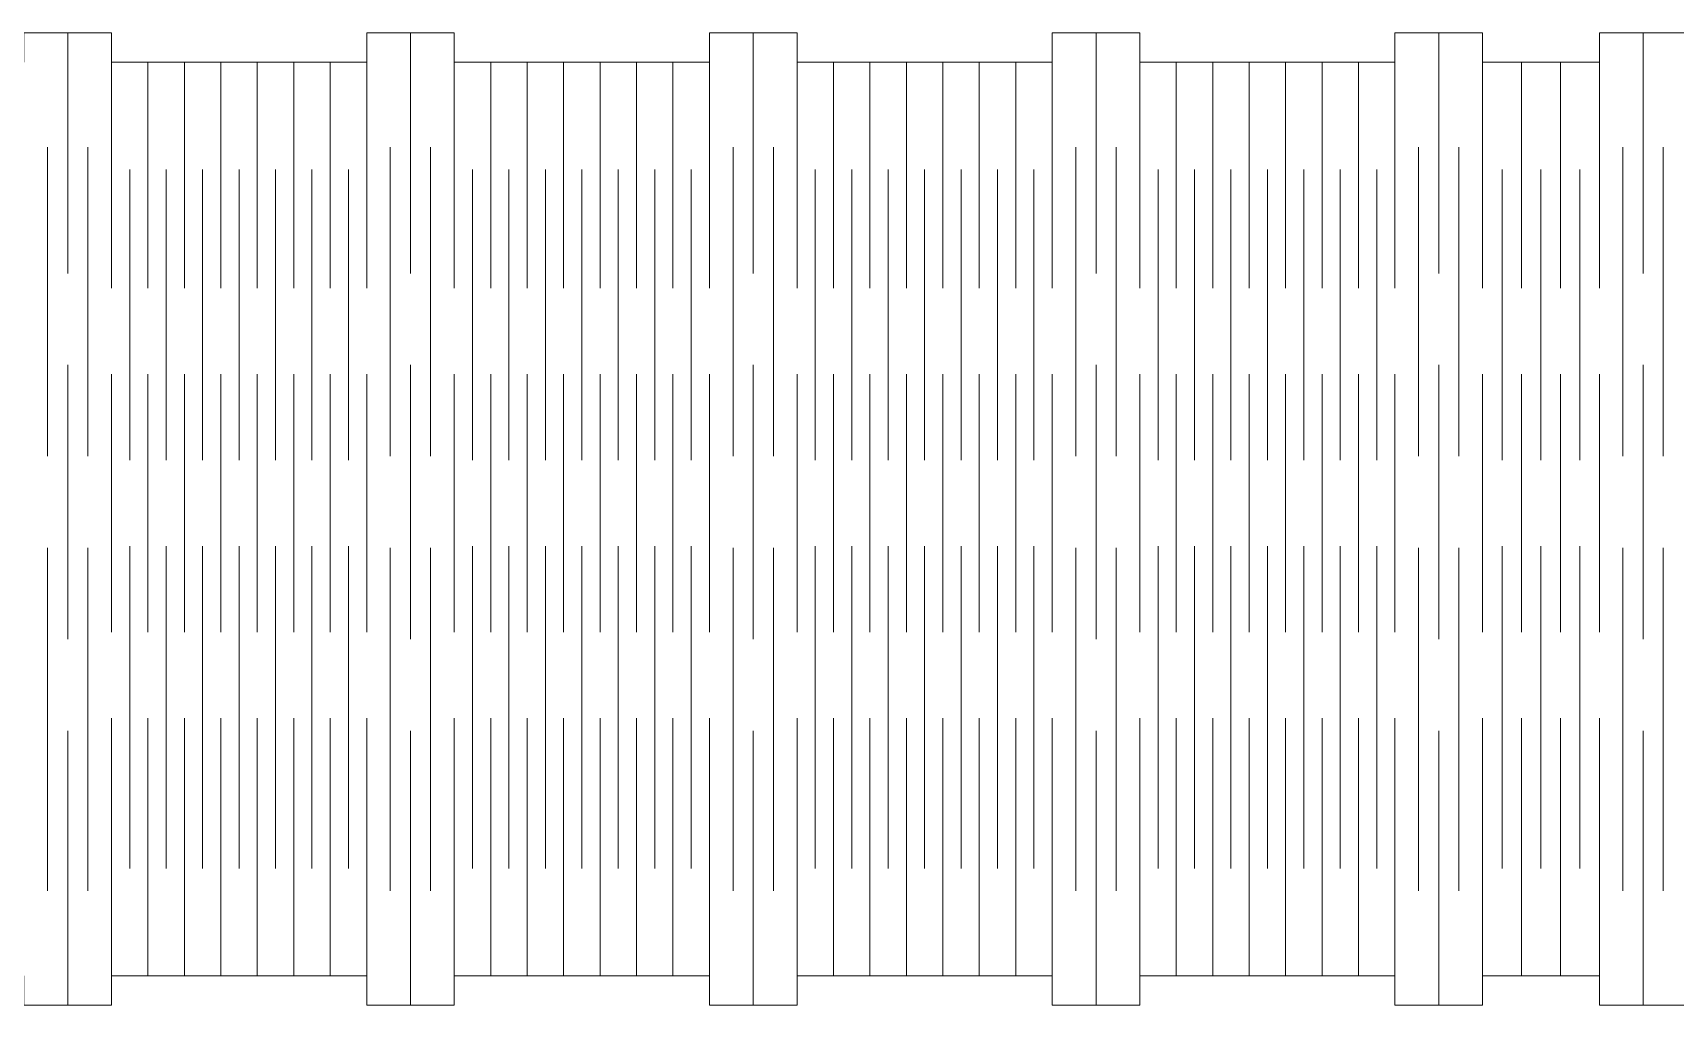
# Model space of a CAD drawing. Header units: millimetres. Extents: x -327 to 327, y -630 to 630.
# Drawn here: x 56.3 to 225.2, y -629.9 to -529.9 of the extents above; entities that cross this region are included whole.
import ezdxf

# ---------------------------------------------------------------- set-up
doc = ezdxf.new("R2010")
doc.units = ezdxf.units.MM
doc.header["$MEASUREMENT"] = 0
doc.layers.add('Camada 1', color=7, linetype='Continuous')

msp = doc.modelspace()

# ---------------------------------------------------------------- linework, layer by layer
at = {"layer": 'Camada 1', "color": 250, "lineweight": 20}
msp.add_open_spline([(29.1023, -529.8927), (29.1023, -529.8927), (20.0911, -529.8927), (20.0911, -529.8927), (20.0911, -529.8927), (20.0911, -529.8927), (20.0911, -532.8927), (20.0911, -532.8927), (20.0911, -532.8927), (20.0911, -532.8927), (8.0833, -532.8927), (8.0833, -532.8927), (8.0833, -532.8927), (8.0833, -532.8927), (8.0833, -529.8927), (8.0833, -529.8927), (8.0833, -529.8927), (8.0833, -529.8927), (-0.921, -529.8927), (-0.921, -529.8927), (-0.921, -529.8927), (-0.921, -529.8927), (-0.921, -532.8927), (-0.921, -532.8927), (-0.921, -532.8927), (-0.921, -532.8927), (-13.3523, -532.8927), (-13.3523, -532.8927), (-13.3523, -532.8927), (-13.3523, -532.8927), (-13.3523, -529.8927), (-13.3523, -529.8927), (-13.3523, -529.8927), (-13.3523, -529.8927), (-22.3565, -529.8927), (-22.3565, -529.8927), (-22.3565, -529.8927), (-22.3565, -529.8927), (-22.3565, -532.8927), (-22.3565, -532.8927), (-22.3565, -532.8927), (-22.3565, -532.8927), (-43.3589, -532.8927), (-43.3589, -532.8927), (-43.3589, -532.8927), (-43.3589, -532.8927), (-43.3589, -529.8927), (-43.3589, -529.8927), (-43.3589, -529.8927), (-43.3589, -529.8927), (-63.3589, -529.8927), (-63.3589, -529.8927), (-63.3589, -529.8927), (-63.3589, -529.8927), (-63.3589, -532.8927), (-63.3589, -532.8927), (-63.3589, -532.8927), (-63.3589, -532.8927), (-101.3272, -532.8927), (-101.3272, -532.8927), (-101.3272, -532.8927), (-101.3272, -532.8927), (-101.3272, -529.8927), (-101.3272, -529.8927), (-101.3272, -529.8927), (-101.3272, -529.8927), (-121.3272, -529.8927), (-121.3272, -529.8927), (-121.3272, -529.8927), (-121.3272, -529.8927), (-121.3272, -532.8927), (-121.3272, -532.8927), (-121.3272, -532.8927), (-121.3272, -532.8927), (-159.2955, -532.8927), (-159.2955, -532.8927), (-159.2955, -532.8927), (-159.2955, -532.8927), (-159.2955, -529.8927), (-159.2955, -529.8927), (-159.2955, -529.8927), (-159.2955, -529.8927), (-179.2955, -529.8927), (-179.2955, -529.8927), (-179.2955, -529.8927), (-179.2955, -529.8927), (-179.2955, -532.8927), (-179.2955, -532.8927), (-179.2955, -532.8927), (-179.2955, -532.8927), (-194.2955, -532.8927), (-194.2955, -532.8927), (-194.2955, -532.8927), (-194.2955, -532.8927), (-194.2955, -542.8927), (-194.2955, -542.8927), (-194.2955, -542.8927), (-194.2955, -542.8927), (-197.2955, -542.8927), (-197.2955, -542.8927), (-197.2955, -542.8927), (-197.2955, -542.8927), (-197.2955, -552.8927), (-197.2955, -552.8927), (-197.2955, -552.8927), (-197.2955, -552.8927), (-194.2955, -552.8927), (-194.2955, -552.8927), (-194.2955, -552.8927), (-194.2955, -552.8927), (-194.2955, -574.8927), (-194.2955, -574.8927), (-194.2955, -574.8927), (-194.2955, -574.8927), (-197.2955, -574.8927), (-197.2955, -574.8927), (-197.2955, -574.8927), (-197.2955, -574.8927), (-197.2955, -584.8927), (-197.2955, -584.8927), (-197.2955, -584.8927), (-197.2955, -584.8927), (-194.2955, -584.8927), (-194.2955, -584.8927), (-194.2955, -584.8927), (-194.2955, -584.8927), (-194.2955, -606.8927), (-194.2955, -606.8927), (-194.2955, -606.8927), (-194.2955, -606.8927), (-197.2955, -606.8927), (-197.2955, -606.8927), (-197.2955, -606.8927), (-197.2955, -606.8927), (-197.2955, -616.8927), (-197.2955, -616.8927), (-197.2955, -616.8927), (-197.2955, -616.8927), (-194.2955, -616.8927), (-194.2955, -616.8927), (-194.2955, -616.8927), (-194.2955, -616.8927), (-194.2955, -626.8927), (-194.2955, -626.8927), (-194.2955, -626.8927), (-194.2955, -626.8927), (-179.2955, -626.8927), (-179.2955, -626.8927), (-179.2955, -626.8927), (-179.2955, -626.8927), (-179.2955, -629.8927), (-179.2955, -629.8927), (-179.2955, -629.8927), (-179.2955, -629.8927), (-159.2955, -629.8927), (-159.2955, -629.8927), (-159.2955, -629.8927), (-159.2955, -629.8927), (-159.2955, -626.8927), (-159.2955, -626.8927), (-159.2955, -626.8927), (-159.2955, -626.8927), (-121.3272, -626.8927), (-121.3272, -626.8927), (-121.3272, -626.8927), (-121.3272, -626.8927), (-121.3272, -629.8927), (-121.3272, -629.8927), (-121.3272, -629.8927), (-121.3272, -629.8927), (-101.3272, -629.8927), (-101.3272, -629.8927), (-101.3272, -629.8927), (-101.3272, -629.8927), (-101.3272, -626.8927), (-101.3272, -626.8927), (-101.3272, -626.8927), (-101.3272, -626.8927), (-63.3589, -626.8927), (-63.3589, -626.8927), (-63.3589, -626.8927), (-63.3589, -626.8927), (-63.3589, -629.8927), (-63.3589, -629.8927), (-63.3589, -629.8927), (-63.3589, -629.8927), (-43.3589, -629.8927), (-43.3589, -629.8927), (-43.3589, -629.8927), (-43.3589, -629.8927), (-43.3589, -626.8927), (-43.3589, -626.8927), (-43.3589, -626.8927), (-43.3589, -626.8927), (-22.3565, -626.8927), (-22.3565, -626.8927), (-22.3565, -626.8927), (-22.3565, -626.8927), (-22.3565, -629.8927), (-22.3565, -629.8927), (-22.3565, -629.8927), (-22.3565, -629.8927), (-13.3523, -629.8927), (-13.3523, -629.8927), (-13.3523, -629.8927), (-13.3523, -629.8927), (-13.3523, -626.8927), (-13.3523, -626.8927), (-13.3523, -626.8927), (-13.3523, -626.8927), (-0.921, -626.8927), (-0.921, -626.8927), (-0.921, -626.8927), (-0.921, -626.8927), (-0.921, -629.8927), (-0.921, -629.8927), (-0.921, -629.8927), (-0.921, -629.8927), (8.0833, -629.8927), (8.0833, -629.8927), (8.0833, -629.8927), (8.0833, -629.8927), (8.0833, -626.8927), (8.0833, -626.8927), (8.0833, -626.8927), (8.0833, -626.8927), (20.0911, -626.8927), (20.0911, -626.8927), (20.0911, -626.8927), (20.0911, -626.8927), (20.0911, -629.8927), (20.0911, -629.8927), (20.0911, -629.8927), (20.0911, -629.8927), (29.1023, -629.8927), (29.1023, -629.8927), (29.1023, -629.8927), (29.1023, -629.8927), (29.1023, -626.8927), (29.1023, -626.8927), (29.1023, -626.8927), (29.1023, -626.8927), (55.3442, -626.8927), (55.3442, -626.8927), (55.3442, -626.8927), (55.3442, -626.8927), (55.3442, -629.8927), (55.3442, -629.8927), (55.3442, -629.8927), (55.3442, -629.8927), (64.3553, -629.8927), (64.3553, -629.8927), (64.3553, -629.8927), (64.3553, -629.8927), (64.3553, -626.8927), (64.3553, -626.8927), (64.3553, -626.8927), (64.3553, -626.8927), (90.5973, -626.8927), (90.5973, -626.8927), (90.5973, -626.8927), (90.5973, -626.8927), (90.5973, -629.8927), (90.5973, -629.8927), (90.5973, -629.8927), (90.5973, -629.8927), (99.6084, -629.8927), (99.6084, -629.8927), (99.6084, -629.8927), (99.6084, -629.8927), (99.6084, -626.8927), (99.6084, -626.8927), (99.6084, -626.8927), (99.6084, -626.8927), (125.8504, -626.8927), (125.8504, -626.8927), (125.8504, -626.8927), (125.8504, -626.8927), (125.8504, -629.8927), (125.8504, -629.8927), (125.8504, -629.8927), (125.8504, -629.8927), (134.8615, -629.8927), (134.8615, -629.8927), (134.8615, -629.8927), (134.8615, -629.8927), (134.8615, -626.8927), (134.8615, -626.8927), (134.8615, -626.8927), (134.8615, -626.8927), (161.1035, -626.8927), (161.1035, -626.8927), (161.1035, -626.8927), (161.1035, -626.8927), (161.1035, -629.8927), (161.1035, -629.8927), (161.1035, -629.8927), (161.1035, -629.8927), (170.1146, -629.8927), (170.1146, -629.8927), (170.1146, -629.8927), (170.1146, -629.8927), (170.1146, -626.8927), (170.1146, -626.8927), (170.1146, -626.8927), (170.1146, -626.8927), (196.3565, -626.8927), (196.3565, -626.8927), (196.3565, -626.8927), (196.3565, -626.8927), (196.3565, -629.8927), (196.3565, -629.8927), (196.3565, -629.8927), (196.3565, -629.8927), (205.3677, -629.8927), (205.3677, -629.8927), (205.3677, -629.8927), (205.3677, -629.8927), (205.3677, -626.8927), (205.3677, -626.8927), (205.3677, -626.8927), (205.3677, -626.8927), (217.3755, -626.8927), (217.3755, -626.8927), (217.3755, -626.8927), (217.3755, -626.8927), (217.3755, -629.8927), (217.3755, -629.8927), (217.3755, -629.8927), (217.3755, -629.8927), (226.3798, -629.8927), (226.3798, -629.8927), (226.3798, -629.8927), (226.3798, -629.8927), (226.3798, -626.8927), (226.3798, -626.8927), (226.3798, -626.8927), (226.3798, -626.8927), (238.8111, -626.8927), (238.8111, -626.8927), (238.8111, -626.8927), (238.8111, -626.8927), (238.8111, -629.8927), (238.8111, -629.8927), (238.8111, -629.8927), (238.8111, -629.8927), (247.8153, -629.8927), (247.8153, -629.8927), (247.8153, -629.8927), (247.8153, -629.8927), (247.8153, -626.8927), (247.8153, -626.8927), (247.8153, -626.8927), (247.8153, -626.8927), (263.8177, -626.8927), (263.8177, -626.8927), (263.8177, -626.8927), (263.8177, -626.8927), (263.8177, -629.8927), (263.8177, -629.8927), (263.8177, -629.8927), (263.8177, -629.8927), (278.8177, -629.8927), (278.8177, -629.8927), (278.8177, -629.8927), (278.8177, -629.8927), (278.8177, -626.8927), (278.8177, -626.8927), (278.8177, -626.8927), (278.8177, -626.8927), (301.9643, -626.8927), (301.9643, -626.8927), (301.9643, -626.8927), (301.9643, -626.8927), (301.9643, -629.8927), (301.9643, -629.8927), (301.9643, -629.8927), (301.9643, -629.8927), (316.9643, -629.8927), (316.9643, -629.8927), (316.9643, -629.8927), (316.9643, -629.8927), (316.9643, -626.8927), (316.9643, -626.8927), (316.9643, -626.8927), (316.9643, -626.8927), (326.9643, -626.8927), (326.9643, -626.8927), (326.9643, -626.8927), (326.9643, -626.8927), (326.9643, -532.8927), (326.9643, -532.8927), (326.9643, -532.8927), (326.9643, -532.8927), (316.9643, -532.8927), (316.9643, -532.8927), (316.9643, -532.8927), (316.9643, -532.8927), (316.9643, -529.8927), (316.9643, -529.8927), (316.9643, -529.8927), (316.9643, -529.8927), (301.9643, -529.8927), (301.9643, -529.8927), (301.9643, -529.8927), (301.9643, -529.8927), (301.9643, -532.8927), (301.9643, -532.8927), (301.9643, -532.8927), (301.9643, -532.8927), (278.8177, -532.8927), (278.8177, -532.8927), (278.8177, -532.8927), (278.8177, -532.8927), (278.8177, -529.8927), (278.8177, -529.8927), (278.8177, -529.8927), (278.8177, -529.8927), (263.8177, -529.8927), (263.8177, -529.8927), (263.8177, -529.8927), (263.8177, -529.8927), (263.8177, -532.8927), (263.8177, -532.8927), (263.8177, -532.8927), (263.8177, -532.8927), (247.8153, -532.8927), (247.8153, -532.8927), (247.8153, -532.8927), (247.8153, -532.8927), (247.8153, -529.8927), (247.8153, -529.8927), (247.8153, -529.8927), (247.8153, -529.8927), (238.8111, -529.8927), (238.8111, -529.8927), (238.8111, -529.8927), (238.8111, -529.8927), (238.8111, -532.8927), (238.8111, -532.8927), (238.8111, -532.8927), (238.8111, -532.8927), (226.3798, -532.8927), (226.3798, -532.8927), (226.3798, -532.8927), (226.3798, -532.8927), (226.3798, -529.8927), (226.3798, -529.8927), (226.3798, -529.8927), (226.3798, -529.8927), (217.3755, -529.8927), (217.3755, -529.8927), (217.3755, -529.8927), (217.3755, -529.8927), (217.3755, -532.8927), (217.3755, -532.8927), (217.3755, -532.8927), (217.3755, -532.8927), (205.3677, -532.8927), (205.3677, -532.8927), (205.3677, -532.8927), (205.3677, -532.8927), (205.3677, -529.8927), (205.3677, -529.8927), (205.3677, -529.8927), (205.3677, -529.8927), (196.3565, -529.8927), (196.3565, -529.8927), (196.3565, -529.8927), (196.3565, -529.8927), (196.3565, -532.8927), (196.3565, -532.8927), (196.3565, -532.8927), (196.3565, -532.8927), (170.1146, -532.8927), (170.1146, -532.8927), (170.1146, -532.8927), (170.1146, -532.8927), (170.1146, -529.8927), (170.1146, -529.8927), (170.1146, -529.8927), (170.1146, -529.8927), (161.1035, -529.8927), (161.1035, -529.8927), (161.1035, -529.8927), (161.1035, -529.8927), (161.1035, -532.8927), (161.1035, -532.8927), (161.1035, -532.8927), (161.1035, -532.8927), (134.8615, -532.8927), (134.8615, -532.8927), (134.8615, -532.8927), (134.8615, -532.8927), (134.8615, -529.8927), (134.8615, -529.8927), (134.8615, -529.8927), (134.8615, -529.8927), (125.8504, -529.8927), (125.8504, -529.8927), (125.8504, -529.8927), (125.8504, -529.8927), (125.8504, -532.8927), (125.8504, -532.8927), (125.8504, -532.8927), (125.8504, -532.8927), (99.6084, -532.8927), (99.6084, -532.8927), (99.6084, -532.8927), (99.6084, -532.8927), (99.6084, -529.8927), (99.6084, -529.8927), (99.6084, -529.8927), (99.6084, -529.8927), (90.5973, -529.8927), (90.5973, -529.8927), (90.5973, -529.8927), (90.5973, -529.8927), (90.5973, -532.8927), (90.5973, -532.8927), (90.5973, -532.8927), (90.5973, -532.8927), (64.3553, -532.8927), (64.3553, -532.8927), (64.3553, -532.8927), (64.3553, -532.8927), (64.3553, -529.8927), (64.3553, -529.8927), (64.3553, -529.8927), (64.3553, -529.8927), (55.3442, -529.8927), (55.3442, -529.8927), (55.3442, -529.8927), (55.3442, -529.8927), (55.3442, -532.8927), (55.3442, -532.8927), (55.3442, -532.8927), (55.3442, -532.8927), (29.1023, -532.8927), (29.1023, -532.8927), (29.1023, -532.8927), (29.1023, -532.8927), (29.1023, -529.8927), (29.1023, -529.8927)], degree=3, knots=[0, 0, 0, 0, 0.00729927, 0.00729927, 0.00729927, 0.00729927, 0.01459854, 0.01459854, 0.01459854, 0.01459854, 0.02189781, 0.02189781, 0.02189781, 0.02189781, 0.02919708, 0.02919708, 0.02919708, 0.02919708, 0.03649635, 0.03649635, 0.03649635, 0.03649635, 0.04379562, 0.04379562, 0.04379562, 0.04379562, 0.05109489, 0.05109489, 0.05109489, 0.05109489, 0.05839416, 0.05839416, 0.05839416, 0.05839416, 0.06569343, 0.06569343, 0.06569343, 0.06569343, 0.0729927, 0.0729927, 0.0729927, 0.0729927, 0.08029197, 0.08029197, 0.08029197, 0.08029197, 0.08759124, 0.08759124, 0.08759124, 0.08759124, 0.09489051, 0.09489051, 0.09489051, 0.09489051, 0.10218978, 0.10218978, 0.10218978, 0.10218978, 0.10948905, 0.10948905, 0.10948905, 0.10948905, 0.11678832, 0.11678832, 0.11678832, 0.11678832, 0.12408759, 0.12408759, 0.12408759, 0.12408759, 0.13138686, 0.13138686, 0.13138686, 0.13138686, 0.13868613, 0.13868613, 0.13868613, 0.13868613, 0.1459854, 0.1459854, 0.1459854, 0.1459854, 0.15328467, 0.15328467, 0.15328467, 0.15328467, 0.16058394, 0.16058394, 0.16058394, 0.16058394, 0.16788321, 0.16788321, 0.16788321, 0.16788321, 0.17518248, 0.17518248, 0.17518248, 0.17518248, 0.18248175, 0.18248175, 0.18248175, 0.18248175, 0.18978102, 0.18978102, 0.18978102, 0.18978102, 0.19708029, 0.19708029, 0.19708029, 0.19708029, 0.20437956, 0.20437956, 0.20437956, 0.20437956, 0.21167883, 0.21167883, 0.21167883, 0.21167883, 0.2189781, 0.2189781, 0.2189781, 0.2189781, 0.22627737, 0.22627737, 0.22627737, 0.22627737, 0.23357664, 0.23357664, 0.23357664, 0.23357664, 0.24087591, 0.24087591, 0.24087591, 0.24087591, 0.24817518, 0.24817518, 0.24817518, 0.24817518, 0.25547445, 0.25547445, 0.25547445, 0.25547445, 0.26277372, 0.26277372, 0.26277372, 0.26277372, 0.27007299, 0.27007299, 0.27007299, 0.27007299, 0.27737226, 0.27737226, 0.27737226, 0.27737226, 0.28467153, 0.28467153, 0.28467153, 0.28467153, 0.2919708, 0.2919708, 0.2919708, 0.2919708, 0.29927007, 0.29927007, 0.29927007, 0.29927007, 0.30656934, 0.30656934, 0.30656934, 0.30656934, 0.31386861, 0.31386861, 0.31386861, 0.31386861, 0.32116788, 0.32116788, 0.32116788, 0.32116788, 0.32846715, 0.32846715, 0.32846715, 0.32846715, 0.33576642, 0.33576642, 0.33576642, 0.33576642, 0.34306569, 0.34306569, 0.34306569, 0.34306569, 0.35036496, 0.35036496, 0.35036496, 0.35036496, 0.35766423, 0.35766423, 0.35766423, 0.35766423, 0.3649635, 0.3649635, 0.3649635, 0.3649635, 0.37226277, 0.37226277, 0.37226277, 0.37226277, 0.37956204, 0.37956204, 0.37956204, 0.37956204, 0.38686131, 0.38686131, 0.38686131, 0.38686131, 0.39416058, 0.39416058, 0.39416058, 0.39416058, 0.40145985, 0.40145985, 0.40145985, 0.40145985, 0.40875912, 0.40875912, 0.40875912, 0.40875912, 0.41605839, 0.41605839, 0.41605839, 0.41605839, 0.42335766, 0.42335766, 0.42335766, 0.42335766, 0.43065693, 0.43065693, 0.43065693, 0.43065693, 0.4379562, 0.4379562, 0.4379562, 0.4379562, 0.44525547, 0.44525547, 0.44525547, 0.44525547, 0.45255474, 0.45255474, 0.45255474, 0.45255474, 0.45985401, 0.45985401, 0.45985401, 0.45985401, 0.46715328, 0.46715328, 0.46715328, 0.46715328, 0.47445255, 0.47445255, 0.47445255, 0.47445255, 0.48175182, 0.48175182, 0.48175182, 0.48175182, 0.48905109, 0.48905109, 0.48905109, 0.48905109, 0.49635036, 0.49635036, 0.49635036, 0.49635036, 0.50364964, 0.50364964, 0.50364964, 0.50364964, 0.51094891, 0.51094891, 0.51094891, 0.51094891, 0.51824818, 0.51824818, 0.51824818, 0.51824818, 0.52554745, 0.52554745, 0.52554745, 0.52554745, 0.53284672, 0.53284672, 0.53284672, 0.53284672, 0.54014599, 0.54014599, 0.54014599, 0.54014599, 0.54744526, 0.54744526, 0.54744526, 0.54744526, 0.55474453, 0.55474453, 0.55474453, 0.55474453, 0.5620438, 0.5620438, 0.5620438, 0.5620438, 0.56934307, 0.56934307, 0.56934307, 0.56934307, 0.57664234, 0.57664234, 0.57664234, 0.57664234, 0.58394161, 0.58394161, 0.58394161, 0.58394161, 0.59124088, 0.59124088, 0.59124088, 0.59124088, 0.59854015, 0.59854015, 0.59854015, 0.59854015, 0.60583942, 0.60583942, 0.60583942, 0.60583942, 0.61313869, 0.61313869, 0.61313869, 0.61313869, 0.62043796, 0.62043796, 0.62043796, 0.62043796, 0.62773723, 0.62773723, 0.62773723, 0.62773723, 0.6350365, 0.6350365, 0.6350365, 0.6350365, 0.64233577, 0.64233577, 0.64233577, 0.64233577, 0.64963504, 0.64963504, 0.64963504, 0.64963504, 0.65693431, 0.65693431, 0.65693431, 0.65693431, 0.66423358, 0.66423358, 0.66423358, 0.66423358, 0.67153285, 0.67153285, 0.67153285, 0.67153285, 0.67883212, 0.67883212, 0.67883212, 0.67883212, 0.68613139, 0.68613139, 0.68613139, 0.68613139, 0.69343066, 0.69343066, 0.69343066, 0.69343066, 0.70072993, 0.70072993, 0.70072993, 0.70072993, 0.7080292, 0.7080292, 0.7080292, 0.7080292, 0.71532847, 0.71532847, 0.71532847, 0.71532847, 0.72262774, 0.72262774, 0.72262774, 0.72262774, 0.72992701, 0.72992701, 0.72992701, 0.72992701, 0.73722628, 0.73722628, 0.73722628, 0.73722628, 0.74452555, 0.74452555, 0.74452555, 0.74452555, 0.75182482, 0.75182482, 0.75182482, 0.75182482, 0.75912409, 0.75912409, 0.75912409, 0.75912409, 0.76642336, 0.76642336, 0.76642336, 0.76642336, 0.77372263, 0.77372263, 0.77372263, 0.77372263, 0.7810219, 0.7810219, 0.7810219, 0.7810219, 0.78832117, 0.78832117, 0.78832117, 0.78832117, 0.79562044, 0.79562044, 0.79562044, 0.79562044, 0.80291971, 0.80291971, 0.80291971, 0.80291971, 0.81021898, 0.81021898, 0.81021898, 0.81021898, 0.81751825, 0.81751825, 0.81751825, 0.81751825, 0.82481752, 0.82481752, 0.82481752, 0.82481752, 0.83211679, 0.83211679, 0.83211679, 0.83211679, 0.83941606, 0.83941606, 0.83941606, 0.83941606, 0.84671533, 0.84671533, 0.84671533, 0.84671533, 0.8540146, 0.8540146, 0.8540146, 0.8540146, 0.86131387, 0.86131387, 0.86131387, 0.86131387, 0.86861314, 0.86861314, 0.86861314, 0.86861314, 0.87591241, 0.87591241, 0.87591241, 0.87591241, 0.88321168, 0.88321168, 0.88321168, 0.88321168, 0.89051095, 0.89051095, 0.89051095, 0.89051095, 0.89781022, 0.89781022, 0.89781022, 0.89781022, 0.90510949, 0.90510949, 0.90510949, 0.90510949, 0.91240876, 0.91240876, 0.91240876, 0.91240876, 0.91970803, 0.91970803, 0.91970803, 0.91970803, 0.9270073, 0.9270073, 0.9270073, 0.9270073, 0.93430657, 0.93430657, 0.93430657, 0.93430657, 0.94160584, 0.94160584, 0.94160584, 0.94160584, 0.94890511, 0.94890511, 0.94890511, 0.94890511, 0.95620438, 0.95620438, 0.95620438, 0.95620438, 0.96350365, 0.96350365, 0.96350365, 0.96350365, 0.97080292, 0.97080292, 0.97080292, 0.97080292, 0.97810219, 0.97810219, 0.97810219, 0.97810219, 0.98540146, 0.98540146, 0.98540146, 0.98540146, 1, 1, 1, 1], dxfattribs=at)
for points in [[(59.8498, -554.6283), (59.8498, -554.6283), (59.8498, -529.8927), (59.8498, -529.8927)], [(95.1029, -554.6283), (95.1029, -554.6283), (95.1029, -529.8927), (95.1029, -529.8927)], [(130.356, -554.6283), (130.356, -554.6283), (130.356, -529.8927), (130.356, -529.8927)], [(165.6091, -554.6283), (165.6091, -554.6283), (165.6091, -529.8927), (165.6091, -529.8927)], [(200.8622, -554.6283), (200.8622, -554.6283), (200.8622, -529.8927), (200.8622, -529.8927)], [(221.8777, -554.6283), (221.8777, -554.6283), (221.8777, -529.8927), (221.8777, -529.8927)], [(64.3557, -556.1442), (64.3557, -556.1442), (64.3557, -532.8927), (64.3557, -532.8927)], [(68.1042, -556.1442), (68.1042, -556.1442), (68.1042, -532.8927), (68.1042, -532.8927)], [(71.8533, -556.1442), (71.8533, -556.1442), (71.8533, -532.8927), (71.8533, -532.8927)], [(75.602, -556.1442), (75.602, -556.1442), (75.602, -532.8927), (75.602, -532.8927)], [(79.3506, -556.1442), (79.3506, -556.1442), (79.3506, -532.8927), (79.3506, -532.8927)], [(83.0996, -556.1442), (83.0996, -556.1442), (83.0996, -532.8927), (83.0996, -532.8927)], [(86.8487, -556.1442), (86.8487, -556.1442), (86.8487, -532.8927), (86.8487, -532.8927)], [(90.5975, -556.1442), (90.5975, -556.1442), (90.5975, -532.8927), (90.5975, -532.8927)], [(99.6087, -556.1442), (99.6087, -556.1442), (99.6087, -532.8927), (99.6087, -532.8927)], [(103.3572, -556.1442), (103.3572, -556.1442), (103.3572, -532.8927), (103.3572, -532.8927)], [(107.1063, -556.1442), (107.1063, -556.1442), (107.1063, -532.8927), (107.1063, -532.8927)], [(110.855, -556.1442), (110.855, -556.1442), (110.855, -532.8927), (110.855, -532.8927)], [(114.6036, -556.1442), (114.6036, -556.1442), (114.6036, -532.8927), (114.6036, -532.8927)], [(118.3526, -556.1442), (118.3526, -556.1442), (118.3526, -532.8927), (118.3526, -532.8927)], [(122.1017, -556.1442), (122.1017, -556.1442), (122.1017, -532.8927), (122.1017, -532.8927)], [(125.8505, -556.1442), (125.8505, -556.1442), (125.8505, -532.8927), (125.8505, -532.8927)], [(134.8617, -556.1442), (134.8617, -556.1442), (134.8617, -532.8927), (134.8617, -532.8927)], [(138.6102, -556.1442), (138.6102, -556.1442), (138.6102, -532.8927), (138.6102, -532.8927)], [(142.3593, -556.1442), (142.3593, -556.1442), (142.3593, -532.8927), (142.3593, -532.8927)], [(146.108, -556.1442), (146.108, -556.1442), (146.108, -532.8927), (146.108, -532.8927)], [(149.8566, -556.1442), (149.8566, -556.1442), (149.8566, -532.8927), (149.8566, -532.8927)], [(153.6056, -556.1442), (153.6056, -556.1442), (153.6056, -532.8927), (153.6056, -532.8927)], [(157.3547, -556.1442), (157.3547, -556.1442), (157.3547, -532.8927), (157.3547, -532.8927)], [(161.1035, -556.1442), (161.1035, -556.1442), (161.1035, -532.8927), (161.1035, -532.8927)], [(170.1147, -556.1442), (170.1147, -556.1442), (170.1147, -532.8927), (170.1147, -532.8927)], [(173.8632, -556.1442), (173.8632, -556.1442), (173.8632, -532.8927), (173.8632, -532.8927)], [(177.6123, -556.1442), (177.6123, -556.1442), (177.6123, -532.8927), (177.6123, -532.8927)], [(181.361, -556.1442), (181.361, -556.1442), (181.361, -532.8927), (181.361, -532.8927)], [(185.1096, -556.1442), (185.1096, -556.1442), (185.1096, -532.8927), (185.1096, -532.8927)], [(188.8586, -556.1442), (188.8586, -556.1442), (188.8586, -532.8927), (188.8586, -532.8927)], [(192.6077, -556.1442), (192.6077, -556.1442), (192.6077, -532.8927), (192.6077, -532.8927)], [(196.3565, -556.1442), (196.3565, -556.1442), (196.3565, -532.8927), (196.3565, -532.8927)], [(205.3677, -556.1442), (205.3677, -556.1442), (205.3677, -532.8927), (205.3677, -532.8927)], [(209.3701, -556.1442), (209.3701, -556.1442), (209.3701, -532.8927), (209.3701, -532.8927)], [(213.3725, -556.1442), (213.3725, -556.1442), (213.3725, -532.8927), (213.3725, -532.8927)], [(217.3754, -556.1442), (217.3754, -556.1442), (217.3754, -532.8927), (217.3754, -532.8927)], [(57.7775, -573.4445), (57.7775, -573.4445), (57.7775, -541.6528), (57.7775, -541.6528)], [(61.9214, -573.4445), (61.9214, -573.4445), (61.9214, -541.6528), (61.9214, -541.6528)], [(93.0306, -573.4445), (93.0306, -573.4445), (93.0306, -541.6528), (93.0306, -541.6528)], [(97.1745, -573.4445), (97.1745, -573.4445), (97.1745, -541.6528), (97.1745, -541.6528)], [(128.2837, -573.4445), (128.2837, -573.4445), (128.2837, -541.6528), (128.2837, -541.6528)], [(132.4276, -573.4445), (132.4276, -573.4445), (132.4276, -541.6528), (132.4276, -541.6528)], [(163.5368, -573.4445), (163.5368, -573.4445), (163.5368, -541.6528), (163.5368, -541.6528)], [(167.6807, -573.4445), (167.6807, -573.4445), (167.6807, -541.6528), (167.6807, -541.6528)], [(198.7905, -573.4445), (198.7905, -573.4445), (198.7905, -541.6528), (198.7905, -541.6528)], [(202.9344, -573.4445), (202.9344, -573.4445), (202.9344, -541.6528), (202.9344, -541.6528)], [(219.806, -573.4445), (219.806, -573.4445), (219.806, -541.6528), (219.806, -541.6528)], [(223.9499, -573.4445), (223.9499, -573.4445), (223.9499, -541.6528), (223.9499, -541.6528)], [(66.2299, -573.8314), (66.2299, -573.8314), (66.2299, -543.9472), (66.2299, -543.9472)], [(69.9785, -573.8314), (69.9785, -573.8314), (69.9785, -543.9472), (69.9785, -543.9472)], [(73.7275, -573.8314), (73.7275, -573.8314), (73.7275, -543.9472), (73.7275, -543.9472)], [(77.4763, -573.8314), (77.4763, -573.8314), (77.4763, -543.9472), (77.4763, -543.9472)], [(81.2253, -573.8314), (81.2253, -573.8314), (81.2253, -543.9472), (81.2253, -543.9472)], [(84.9741, -573.8314), (84.9741, -573.8314), (84.9741, -543.9472), (84.9741, -543.9472)], [(88.7232, -573.8314), (88.7232, -573.8314), (88.7232, -543.9472), (88.7232, -543.9472)], [(101.4829, -573.8314), (101.4829, -573.8314), (101.4829, -543.9472), (101.4829, -543.9472)], [(105.2315, -573.8314), (105.2315, -573.8314), (105.2315, -543.9472), (105.2315, -543.9472)], [(108.9805, -573.8314), (108.9805, -573.8314), (108.9805, -543.9472), (108.9805, -543.9472)], [(112.7293, -573.8314), (112.7293, -573.8314), (112.7293, -543.9472), (112.7293, -543.9472)], [(116.4783, -573.8314), (116.4783, -573.8314), (116.4783, -543.9472), (116.4783, -543.9472)], [(120.2271, -573.8314), (120.2271, -573.8314), (120.2271, -543.9472), (120.2271, -543.9472)], [(123.9762, -573.8314), (123.9762, -573.8314), (123.9762, -543.9472), (123.9762, -543.9472)], [(136.7359, -573.8314), (136.7359, -573.8314), (136.7359, -543.9472), (136.7359, -543.9472)], [(140.4845, -573.8314), (140.4845, -573.8314), (140.4845, -543.9472), (140.4845, -543.9472)], [(144.2335, -573.8314), (144.2335, -573.8314), (144.2335, -543.9472), (144.2335, -543.9472)], [(147.9823, -573.8314), (147.9823, -573.8314), (147.9823, -543.9472), (147.9823, -543.9472)], [(151.7313, -573.8314), (151.7313, -573.8314), (151.7313, -543.9472), (151.7313, -543.9472)], [(155.4801, -573.8314), (155.4801, -573.8314), (155.4801, -543.9472), (155.4801, -543.9472)], [(159.2292, -573.8314), (159.2292, -573.8314), (159.2292, -543.9472), (159.2292, -543.9472)], [(171.9889, -573.8314), (171.9889, -573.8314), (171.9889, -543.9472), (171.9889, -543.9472)], [(175.7375, -573.8314), (175.7375, -573.8314), (175.7375, -543.9472), (175.7375, -543.9472)], [(179.4865, -573.8314), (179.4865, -573.8314), (179.4865, -543.9472), (179.4865, -543.9472)], [(183.2353, -573.8314), (183.2353, -573.8314), (183.2353, -543.9472), (183.2353, -543.9472)], [(186.9843, -573.8314), (186.9843, -573.8314), (186.9843, -543.9472), (186.9843, -543.9472)], [(190.7331, -573.8314), (190.7331, -573.8314), (190.7331, -543.9472), (190.7331, -543.9472)], [(194.4822, -573.8314), (194.4822, -573.8314), (194.4822, -543.9472), (194.4822, -543.9472)], [(207.3688, -573.8314), (207.3688, -573.8314), (207.3688, -543.9472), (207.3688, -543.9472)], [(211.3713, -573.8314), (211.3713, -573.8314), (211.3713, -543.9472), (211.3713, -543.9472)], [(215.3741, -573.8314), (215.3741, -573.8314), (215.3741, -543.9472), (215.3741, -543.9472)], [(59.8498, -592.2606), (59.8498, -592.2606), (59.8498, -564.0365), (59.8498, -564.0365)], [(95.1029, -592.2606), (95.1029, -592.2606), (95.1029, -564.0365), (95.1029, -564.0365)], [(130.356, -592.2606), (130.356, -592.2606), (130.356, -564.0365), (130.356, -564.0365)], [(165.6091, -592.2606), (165.6091, -592.2606), (165.6091, -564.0365), (165.6091, -564.0365)], [(200.8622, -592.2606), (200.8622, -592.2606), (200.8622, -564.0365), (200.8622, -564.0365)], [(221.8777, -592.2606), (221.8777, -592.2606), (221.8777, -564.0365), (221.8777, -564.0365)], [(64.3557, -591.5185), (64.3557, -591.5185), (64.3557, -564.9879), (64.3557, -564.9879)], [(68.1042, -591.5185), (68.1042, -591.5185), (68.1042, -564.9879), (68.1042, -564.9879)], [(71.8533, -591.5185), (71.8533, -591.5185), (71.8533, -564.9879), (71.8533, -564.9879)], [(75.602, -591.5185), (75.602, -591.5185), (75.602, -564.9879), (75.602, -564.9879)], [(79.3506, -591.5185), (79.3506, -591.5185), (79.3506, -564.9879), (79.3506, -564.9879)], [(83.0996, -591.5185), (83.0996, -591.5185), (83.0996, -564.9879), (83.0996, -564.9879)], [(86.8487, -591.5185), (86.8487, -591.5185), (86.8487, -564.9879), (86.8487, -564.9879)], [(90.5975, -591.5185), (90.5975, -591.5185), (90.5975, -564.9879), (90.5975, -564.9879)], [(99.6087, -591.5185), (99.6087, -591.5185), (99.6087, -564.9879), (99.6087, -564.9879)], [(103.3572, -591.5185), (103.3572, -591.5185), (103.3572, -564.9879), (103.3572, -564.9879)], [(107.1063, -591.5185), (107.1063, -591.5185), (107.1063, -564.9879), (107.1063, -564.9879)], [(110.855, -591.5185), (110.855, -591.5185), (110.855, -564.9879), (110.855, -564.9879)], [(114.6036, -591.5185), (114.6036, -591.5185), (114.6036, -564.9879), (114.6036, -564.9879)], [(118.3526, -591.5185), (118.3526, -591.5185), (118.3526, -564.9879), (118.3526, -564.9879)], [(122.1017, -591.5185), (122.1017, -591.5185), (122.1017, -564.9879), (122.1017, -564.9879)], [(125.8505, -591.5185), (125.8505, -591.5185), (125.8505, -564.9879), (125.8505, -564.9879)], [(134.8617, -591.5185), (134.8617, -591.5185), (134.8617, -564.9879), (134.8617, -564.9879)], [(138.6102, -591.5185), (138.6102, -591.5185), (138.6102, -564.9879), (138.6102, -564.9879)], [(142.3593, -591.5185), (142.3593, -591.5185), (142.3593, -564.9879), (142.3593, -564.9879)], [(146.108, -591.5185), (146.108, -591.5185), (146.108, -564.9879), (146.108, -564.9879)], [(149.8566, -591.5185), (149.8566, -591.5185), (149.8566, -564.9879), (149.8566, -564.9879)], [(153.6056, -591.5185), (153.6056, -591.5185), (153.6056, -564.9879), (153.6056, -564.9879)], [(157.3547, -591.5185), (157.3547, -591.5185), (157.3547, -564.9879), (157.3547, -564.9879)], [(161.1035, -591.5185), (161.1035, -591.5185), (161.1035, -564.9879), (161.1035, -564.9879)], [(170.1147, -591.5185), (170.1147, -591.5185), (170.1147, -564.9879), (170.1147, -564.9879)], [(173.8632, -591.5185), (173.8632, -591.5185), (173.8632, -564.9879), (173.8632, -564.9879)], [(177.6123, -591.5185), (177.6123, -591.5185), (177.6123, -564.9879), (177.6123, -564.9879)], [(181.361, -591.5185), (181.361, -591.5185), (181.361, -564.9879), (181.361, -564.9879)], [(185.1096, -591.5185), (185.1096, -591.5185), (185.1096, -564.9879), (185.1096, -564.9879)], [(188.8586, -591.5185), (188.8586, -591.5185), (188.8586, -564.9879), (188.8586, -564.9879)], [(192.6077, -591.5185), (192.6077, -591.5185), (192.6077, -564.9879), (192.6077, -564.9879)], [(196.3565, -591.5185), (196.3565, -591.5185), (196.3565, -564.9879), (196.3565, -564.9879)], [(205.3677, -591.5185), (205.3677, -591.5185), (205.3677, -564.9879), (205.3677, -564.9879)], [(209.3701, -591.5185), (209.3701, -591.5185), (209.3701, -564.9879), (209.3701, -564.9879)], [(213.3725, -591.5185), (213.3725, -591.5185), (213.3725, -564.9879), (213.3725, -564.9879)], [(217.3754, -591.5185), (217.3754, -591.5185), (217.3754, -564.9879), (217.3754, -564.9879)], [(66.2299, -615.8382), (66.2299, -615.8382), (66.2299, -582.6748), (66.2299, -582.6748)], [(69.9785, -615.8382), (69.9785, -615.8382), (69.9785, -582.6748), (69.9785, -582.6748)], [(73.7275, -615.8382), (73.7275, -615.8382), (73.7275, -582.6748), (73.7275, -582.6748)], [(77.4763, -615.8382), (77.4763, -615.8382), (77.4763, -582.6748), (77.4763, -582.6748)], [(81.2253, -615.8382), (81.2253, -615.8382), (81.2253, -582.6748), (81.2253, -582.6748)], [(84.9741, -615.8382), (84.9741, -615.8382), (84.9741, -582.6748), (84.9741, -582.6748)], [(88.7232, -615.8382), (88.7232, -615.8382), (88.7232, -582.6748), (88.7232, -582.6748)], [(101.4829, -615.8382), (101.4829, -615.8382), (101.4829, -582.6748), (101.4829, -582.6748)], [(105.2315, -615.8382), (105.2315, -615.8382), (105.2315, -582.6748), (105.2315, -582.6748)], [(108.9805, -615.8382), (108.9805, -615.8382), (108.9805, -582.6748), (108.9805, -582.6748)], [(112.7293, -615.8382), (112.7293, -615.8382), (112.7293, -582.6748), (112.7293, -582.6748)], [(116.4783, -615.8382), (116.4783, -615.8382), (116.4783, -582.6748), (116.4783, -582.6748)], [(120.2271, -615.8382), (120.2271, -615.8382), (120.2271, -582.6748), (120.2271, -582.6748)], [(123.9762, -615.8382), (123.9762, -615.8382), (123.9762, -582.6748), (123.9762, -582.6748)], [(136.7359, -615.8382), (136.7359, -615.8382), (136.7359, -582.6748), (136.7359, -582.6748)], [(140.4845, -615.8382), (140.4845, -615.8382), (140.4845, -582.6748), (140.4845, -582.6748)], [(144.2335, -615.8382), (144.2335, -615.8382), (144.2335, -582.6748), (144.2335, -582.6748)], [(147.9823, -615.8382), (147.9823, -615.8382), (147.9823, -582.6748), (147.9823, -582.6748)], [(151.7313, -615.8382), (151.7313, -615.8382), (151.7313, -582.6748), (151.7313, -582.6748)], [(155.4801, -615.8382), (155.4801, -615.8382), (155.4801, -582.6748), (155.4801, -582.6748)], [(159.2292, -615.8382), (159.2292, -615.8382), (159.2292, -582.6748), (159.2292, -582.6748)], [(171.9889, -615.8382), (171.9889, -615.8382), (171.9889, -582.6748), (171.9889, -582.6748)], [(175.7375, -615.8382), (175.7375, -615.8382), (175.7375, -582.6748), (175.7375, -582.6748)], [(179.4865, -615.8382), (179.4865, -615.8382), (179.4865, -582.6748), (179.4865, -582.6748)], [(183.2353, -615.8382), (183.2353, -615.8382), (183.2353, -582.6748), (183.2353, -582.6748)], [(186.9843, -615.8382), (186.9843, -615.8382), (186.9843, -582.6748), (186.9843, -582.6748)], [(190.7331, -615.8382), (190.7331, -615.8382), (190.7331, -582.6748), (190.7331, -582.6748)], [(194.4822, -615.8382), (194.4822, -615.8382), (194.4822, -582.6748), (194.4822, -582.6748)], [(207.3688, -615.8382), (207.3688, -615.8382), (207.3688, -582.6748), (207.3688, -582.6748)], [(211.3713, -615.8382), (211.3713, -615.8382), (211.3713, -582.6748), (211.3713, -582.6748)], [(215.3741, -615.8382), (215.3741, -615.8382), (215.3741, -582.6748), (215.3741, -582.6748)], [(57.7775, -618.1326), (57.7775, -618.1326), (57.7775, -582.8524), (57.7775, -582.8524)], [(61.9214, -618.1326), (61.9214, -618.1326), (61.9214, -582.8524), (61.9214, -582.8524)], [(93.0306, -618.1326), (93.0306, -618.1326), (93.0306, -582.8524), (93.0306, -582.8524)], [(97.1745, -618.1326), (97.1745, -618.1326), (97.1745, -582.8524), (97.1745, -582.8524)], [(128.2837, -618.1326), (128.2837, -618.1326), (128.2837, -582.8524), (128.2837, -582.8524)], [(132.4276, -618.1326), (132.4276, -618.1326), (132.4276, -582.8524), (132.4276, -582.8524)], [(163.5368, -618.1326), (163.5368, -618.1326), (163.5368, -582.8524), (163.5368, -582.8524)], [(167.6807, -618.1326), (167.6807, -618.1326), (167.6807, -582.8524), (167.6807, -582.8524)], [(198.7905, -618.1326), (198.7905, -618.1326), (198.7905, -582.8524), (198.7905, -582.8524)], [(202.9344, -618.1326), (202.9344, -618.1326), (202.9344, -582.8524), (202.9344, -582.8524)], [(219.806, -618.1326), (219.806, -618.1326), (219.806, -582.8524), (219.806, -582.8524)], [(223.9499, -618.1326), (223.9499, -618.1326), (223.9499, -582.8524), (223.9499, -582.8524)], [(64.3557, -626.8927), (64.3557, -626.8927), (64.3557, -600.362), (64.3557, -600.362)], [(68.1042, -626.8927), (68.1042, -626.8927), (68.1042, -600.362), (68.1042, -600.362)], [(71.8533, -626.8927), (71.8533, -626.8927), (71.8533, -600.362), (71.8533, -600.362)], [(75.602, -626.8927), (75.602, -626.8927), (75.602, -600.362), (75.602, -600.362)], [(79.3506, -626.8927), (79.3506, -626.8927), (79.3506, -600.362), (79.3506, -600.362)], [(83.0996, -626.8927), (83.0996, -626.8927), (83.0996, -600.362), (83.0996, -600.362)], [(86.8487, -626.8927), (86.8487, -626.8927), (86.8487, -600.362), (86.8487, -600.362)], [(90.5975, -626.8927), (90.5975, -626.8927), (90.5975, -600.362), (90.5975, -600.362)], [(99.6087, -626.8927), (99.6087, -626.8927), (99.6087, -600.362), (99.6087, -600.362)], [(103.3572, -626.8927), (103.3572, -626.8927), (103.3572, -600.362), (103.3572, -600.362)], [(107.1063, -626.8927), (107.1063, -626.8927), (107.1063, -600.362), (107.1063, -600.362)], [(110.855, -626.8927), (110.855, -626.8927), (110.855, -600.362), (110.855, -600.362)], [(114.6036, -626.8927), (114.6036, -626.8927), (114.6036, -600.362), (114.6036, -600.362)], [(118.3526, -626.8927), (118.3526, -626.8927), (118.3526, -600.362), (118.3526, -600.362)], [(122.1017, -626.8927), (122.1017, -626.8927), (122.1017, -600.362), (122.1017, -600.362)], [(125.8505, -626.8927), (125.8505, -626.8927), (125.8505, -600.362), (125.8505, -600.362)], [(134.8617, -626.8927), (134.8617, -626.8927), (134.8617, -600.362), (134.8617, -600.362)], [(138.6102, -626.8927), (138.6102, -626.8927), (138.6102, -600.362), (138.6102, -600.362)], [(142.3593, -626.8927), (142.3593, -626.8927), (142.3593, -600.362), (142.3593, -600.362)], [(146.108, -626.8927), (146.108, -626.8927), (146.108, -600.362), (146.108, -600.362)], [(149.8566, -626.8927), (149.8566, -626.8927), (149.8566, -600.362), (149.8566, -600.362)], [(153.6056, -626.8927), (153.6056, -626.8927), (153.6056, -600.362), (153.6056, -600.362)], [(157.3547, -626.8927), (157.3547, -626.8927), (157.3547, -600.362), (157.3547, -600.362)], [(161.1035, -626.8927), (161.1035, -626.8927), (161.1035, -600.362), (161.1035, -600.362)], [(170.1147, -626.8927), (170.1147, -626.8927), (170.1147, -600.362), (170.1147, -600.362)], [(173.8632, -626.8927), (173.8632, -626.8927), (173.8632, -600.362), (173.8632, -600.362)], [(177.6123, -626.8927), (177.6123, -626.8927), (177.6123, -600.362), (177.6123, -600.362)], [(181.361, -626.8927), (181.361, -626.8927), (181.361, -600.362), (181.361, -600.362)], [(185.1096, -626.8927), (185.1096, -626.8927), (185.1096, -600.362), (185.1096, -600.362)], [(188.8586, -626.8927), (188.8586, -626.8927), (188.8586, -600.362), (188.8586, -600.362)], [(192.6077, -626.8927), (192.6077, -626.8927), (192.6077, -600.362), (192.6077, -600.362)], [(196.3565, -626.8927), (196.3565, -626.8927), (196.3565, -600.362), (196.3565, -600.362)], [(205.3677, -626.8927), (205.3677, -626.8927), (205.3677, -600.362), (205.3677, -600.362)], [(209.3701, -626.8927), (209.3701, -626.8927), (209.3701, -600.362), (209.3701, -600.362)], [(213.3725, -626.8927), (213.3725, -626.8927), (213.3725, -600.362), (213.3725, -600.362)], [(217.3754, -626.8927), (217.3754, -626.8927), (217.3754, -600.362), (217.3754, -600.362)], [(59.8498, -629.8927), (59.8498, -629.8927), (59.8498, -601.6686), (59.8498, -601.6686)], [(95.1029, -629.8927), (95.1029, -629.8927), (95.1029, -601.6686), (95.1029, -601.6686)], [(130.356, -629.8927), (130.356, -629.8927), (130.356, -601.6686), (130.356, -601.6686)], [(165.6091, -629.8927), (165.6091, -629.8927), (165.6091, -601.6686), (165.6091, -601.6686)], [(200.8622, -629.8927), (200.8622, -629.8927), (200.8622, -601.6686), (200.8622, -601.6686)], [(221.8777, -629.8927), (221.8777, -629.8927), (221.8777, -601.6686), (221.8777, -601.6686)]]:
    msp.add_open_spline(points, degree=3, dxfattribs=at)

doc.saveas('drawing.dxf')
